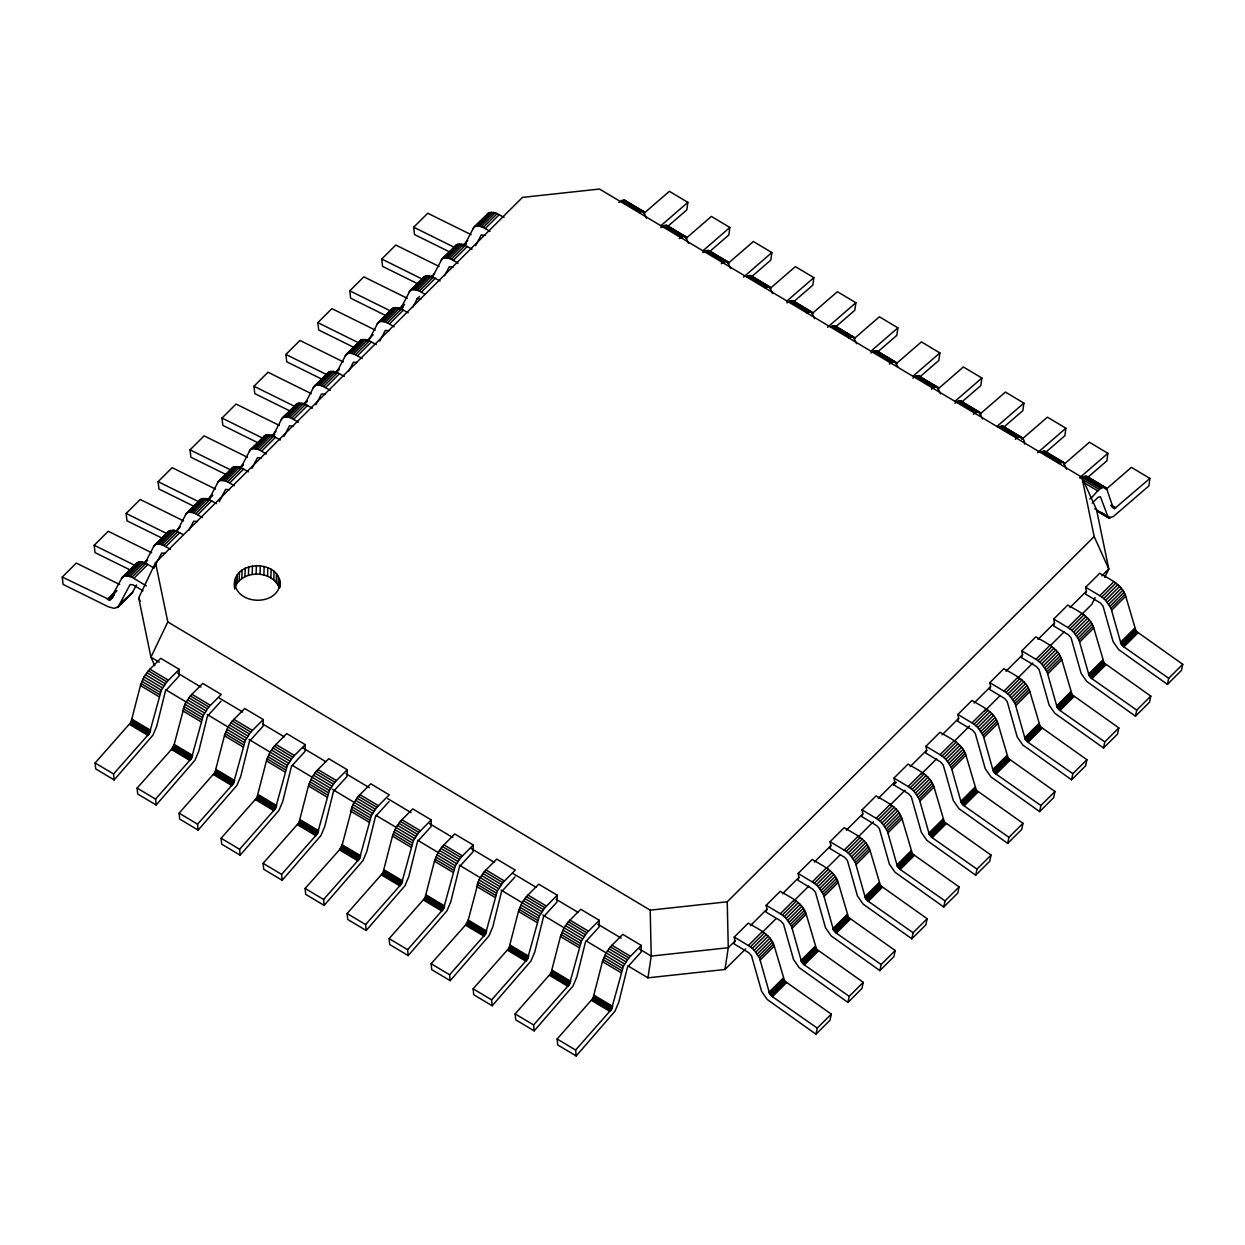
<?xml version="1.0" encoding="UTF-8"?>
<svg xmlns="http://www.w3.org/2000/svg" width="1245" height="1245" viewBox="0 0 1245 1245"><rect width="100%" height="100%" fill="white"/><g stroke="black" fill="none" stroke-linecap="round" stroke-linejoin="round"><path stroke-width="1.5" d="M179.233 669.359L179 676.128L165.445 691.022L156.73 726.177L152.948 735.141L114.151 779.93L95.678 768.881L95.102 762.967L130.927 722.302L140.436 685.575L144.062 676.891L148.326 670.806L160.745 658.325L179.233 669.359L166.814 681.855L161.352 690.15L149.416 733.352L113.575 774.001L114.151 779.93M234.683 588.589C229.142 558.787 284.125 558.165 279.892 587.547M234.729 589.01L235.009 580.419M235.85 577.478L235.57 586.068C243.569 569.292 272.842 570.428 279.238 587.982L279.534 579.392M237.064 583.283L237.344 574.692M239.165 580.761L239.445 572.155M241.81 578.551L242.106 569.961M244.938 576.746L245.218 568.14M248.424 575.377L248.704 566.786M252.19 574.505L252.47 565.915M256.096 574.147L256.377 565.557M260.034 574.318L260.314 565.728M263.878 575.019L264.173 566.428M267.535 576.217L267.815 567.627M263.24 719.548L263.006 726.317L249.467 741.211L240.736 776.366L236.955 785.33L198.157 830.119L179.685 819.07L179.109 813.156L214.934 772.491L224.442 735.764L228.068 727.08L232.333 720.995L244.751 708.514L263.24 719.548L250.821 732.044L245.358 740.339L233.422 783.541L197.581 824.19L198.157 830.119M270.865 577.882L271.161 569.276M273.791 579.952L274.071 571.362M276.203 582.38L276.483 573.789M278.04 585.088L278.32 576.482M305.243 744.65L305.009 751.42L291.47 766.313L282.74 801.453L278.958 810.433L240.16 855.206L221.688 844.172L221.112 838.243L256.937 797.594L266.446 760.866L270.072 752.167L274.336 746.097L286.755 733.601L305.243 744.65L292.824 757.131L287.362 765.426L275.425 808.627L239.6 849.292L240.16 855.206M347.246 769.737L347.013 776.506L333.473 791.4L324.743 826.555L320.961 835.519L282.179 880.308L263.691 869.259L263.115 863.345L298.94 822.68L308.449 785.953L312.075 777.269L316.339 771.184L328.758 758.703L347.246 769.737L334.827 782.233L329.365 790.528L317.428 833.73L281.603 874.379L282.179 880.308M431.252 819.926L431.019 826.696L417.48 841.589L408.765 876.745L404.967 885.709L366.186 930.497L347.697 919.448L347.122 913.534L382.946 872.869L392.455 836.142L396.081 827.458L400.345 821.373L412.764 808.892L431.252 819.926L418.834 832.423L413.371 840.717L401.435 883.919L365.61 924.568L366.186 930.497M473.256 845.028L473.022 851.798L459.483 866.691L450.768 901.831L446.971 910.811L408.189 955.584L389.701 944.55L389.125 938.621L424.95 897.972L434.458 861.244L438.084 852.545L442.349 846.475L454.767 833.979L473.256 845.028L460.837 857.509L455.374 865.804L443.438 909.006L407.613 949.67L408.189 955.584M557.262 895.217L557.044 901.987L543.489 916.88L534.774 952.02L530.977 961L492.195 1005.773L473.707 994.739L473.131 988.81L508.956 948.161L518.465 911.433L522.091 902.734L526.37 896.665L538.774 884.168L557.262 895.217L544.843 907.698L539.381 915.993L527.444 959.195L491.619 999.86L492.195 1005.773M599.265 920.304L599.047 927.074L585.492 941.967L576.777 977.123L572.98 986.087L534.198 1030.876L515.71 1019.826L515.134 1013.912L550.959 973.248L560.468 936.52L564.094 927.836L568.374 921.751L580.777 909.27L599.265 920.304L586.846 932.801L581.399 941.096L569.447 984.297L533.623 1024.946L534.198 1030.876M641.268 945.406L641.05 952.176L627.496 967.069L618.781 1002.209L614.983 1011.189L576.202 1055.962L557.713 1044.928L557.137 1038.999L592.962 998.35L602.471 961.622L606.097 952.923L610.377 946.854L622.78 934.357L641.268 945.406L628.849 957.887L623.403 966.182L611.451 1009.384L575.626 1050.049L576.202 1055.962M280.063 582.395C279.16 605.91 237.826 606.082 234.854 583.438M643.852 213.44L669.374 191.325L687.862 202.359L686.835 209.876L666.978 227.072M685.855 238.526L711.377 216.412L729.866 227.461L728.839 234.963L708.981 252.159M727.858 263.629L753.381 241.514L771.869 252.548L770.842 260.065L750.984 277.261M769.861 288.716L795.384 266.601L813.872 277.651L812.845 285.152L792.987 302.348M811.864 313.818L837.387 291.703L855.875 302.737L854.848 310.254L836.407 326.221M853.868 338.905L879.39 316.79L897.878 327.84L896.851 335.341L876.994 352.537M895.871 364.007L921.393 341.893L939.882 352.926L938.854 360.443L918.997 377.64M937.874 389.094L963.397 366.979L981.885 378.029L980.858 385.53L961 402.726M979.877 414.196L1005.4 392.082L1023.888 403.115L1022.861 410.632L1003.003 427.829M1021.88 439.283L1047.403 417.168L1065.891 428.218L1064.88 435.719L1045.006 452.915M1063.884 464.385L1089.422 442.271L1107.894 453.304L1106.883 460.821L1087.025 478.018M1105.887 489.472L1131.425 467.357L1149.898 478.407L1148.886 485.923L1113.295 516.597L1108.361 517.796L1097.576 511.353M745.615 948.955L724.995 969.481L647.96 977.823L651.213 956.082L650.201 910.142L167.795 621.94L155.532 562.647L522.48 197.395L599.514 189.038L1081.921 477.24L1096.518 509.656L1108.781 568.965L1104.766 577.353M724.995 969.481L728.263 947.725L727.236 901.8L1094.184 536.548L1081.921 477.24M815.973 1034.221L817.249 1028.121L831.302 1014.13L784.599 980.967L774.265 946.029C770.702 934.123 757.894 928.941 748.292 923.09L734.223 937.08L735.017 941.002L734.005 943.85L748.821 952.752L751.544 955.818L761.598 991.347L767.231 999.47L815.973 1034.221L830.041 1020.215L831.302 1014.13M847.923 1002.412L849.199 996.327L863.252 982.336L816.549 949.157L806.215 914.235C802.651 902.329 789.844 897.147 780.241 891.295L766.173 905.286L766.967 909.208L765.955 912.056L780.771 920.942L783.494 924.008L793.547 959.537L799.181 967.661L847.923 1002.412L861.976 988.421L863.252 982.336M879.873 970.602L881.149 964.517L895.202 950.526L848.499 917.363L838.165 882.425C834.601 870.52 821.793 865.337 812.191 859.486L798.123 873.476L798.916 877.398L797.905 880.246L812.72 889.148L815.444 892.214L825.497 927.727L831.131 935.866L879.873 970.602L893.926 956.611L895.202 950.526M911.822 938.808L913.099 932.723L927.151 918.732L880.448 885.553L870.115 850.631C866.551 838.725 853.743 833.543 844.141 827.692L830.073 841.682L830.866 845.604L829.855 848.452L844.655 857.338L847.394 860.404L857.447 895.933L863.081 904.057L911.822 938.808L925.875 924.817L927.151 918.732M943.772 906.998L945.048 900.913L959.101 886.922L912.398 853.759L902.065 818.821C898.501 806.916 885.693 801.733 876.091 795.882L862.022 809.872L862.816 813.794L861.805 816.642L876.604 825.544L879.343 828.61L889.397 864.123L895.03 872.263L943.772 906.998L957.825 893.007L959.101 886.922M975.722 875.204L976.998 869.119L991.051 855.113L944.348 821.949L934.015 787.027C930.451 775.121 917.643 769.924 908.041 764.088L893.972 778.078L894.766 782L893.754 784.848L908.554 793.734L911.293 796.8L921.347 832.329L926.98 840.453L975.722 875.204L989.775 861.213L991.051 855.113M1007.672 843.394L1008.948 837.309L1023.001 823.318L976.298 790.155L965.964 755.217C962.401 743.312 949.593 738.129 939.991 732.278L925.922 746.269L926.716 750.19L925.704 753.038L940.504 761.924L943.243 764.99L953.296 800.519L958.93 808.643L1007.672 843.394L1021.725 829.403L1023.001 823.318M1039.622 811.6L1040.898 805.515L1054.951 791.509L1008.248 758.345L997.914 723.423C994.35 711.517 981.542 706.32 971.94 700.484L957.872 714.474L958.65 718.381L957.654 721.244L972.454 730.13L975.193 733.196L985.246 768.725L990.88 776.849L1039.622 811.6L1053.675 797.609L1054.951 791.509M1071.571 779.79L1072.848 773.705L1086.901 759.715L1040.197 726.535L1029.864 691.613C1026.3 679.708 1013.492 674.525 1003.89 668.674L989.822 682.665L990.6 686.586L989.604 689.434L1004.404 698.321L1007.143 701.386L1017.196 736.915L1022.83 745.039L1071.571 779.79L1085.624 765.799L1086.901 759.715M1103.521 747.996L1104.797 741.895L1118.85 727.905L1072.147 694.741L1061.814 659.819C1058.25 647.914 1045.442 642.716 1035.84 636.864L1021.771 650.87L1022.55 654.777L1021.554 657.64L1036.354 666.526L1039.093 669.592L1049.146 705.121L1054.78 713.245L1103.521 747.996L1117.574 734.005L1118.85 727.905M1135.471 716.186L1136.747 710.101L1150.8 696.111L1104.097 662.931L1093.764 628.009C1090.2 616.104 1077.392 610.921 1067.79 605.07L1053.721 619.061L1054.499 622.982L1053.503 625.83L1068.303 634.717L1071.042 637.782L1081.096 673.312L1086.729 681.435L1135.471 716.186L1149.524 702.196L1150.8 696.111M1167.421 684.392L1168.697 678.292L1182.75 664.301L1136.047 631.137L1125.713 596.215C1122.15 584.294 1109.342 579.112 1099.74 573.26L1085.671 587.266L1086.449 591.173L1085.453 594.021L1100.253 602.922L1102.992 605.988L1113.046 641.517L1118.679 649.641L1167.421 684.392L1181.474 670.386L1182.75 664.301M174.191 744.417L184.882 704.203L190.329 695.908L202.748 683.412L221.236 694.461L208.818 706.942L203.355 715.237L191.419 758.438L155.578 799.103L156.154 805.017L137.681 793.983L137.106 788.054L171.452 749.459L174.191 744.417L192.679 755.45M342.204 844.795L352.895 804.581L358.342 796.286L370.761 783.79L389.249 794.839L376.83 807.32L371.368 815.615L359.431 858.817L323.607 899.481L324.182 905.395L305.694 894.361L305.118 888.432L339.465 849.837L342.204 844.795L360.692 855.829M468.213 920.071L478.905 879.857L484.367 871.562L496.771 859.081L515.259 870.115L502.84 882.612L497.377 890.906L485.441 934.108L449.616 974.757L450.192 980.686L431.704 969.637L431.128 963.723L465.474 925.128L468.213 920.071L486.702 931.12M154.785 665.733L150.941 657.204L138.693 597.911L155.532 562.647M167.795 621.94L150.941 657.204L159.282 662.184M1095.149 597.507L1091.927 604.23L1082.31 613.801M154.162 568.14C149.151 565.572 142.195 559.098 136.327 563.362L122.275 577.353L109.84 599.857L62.25 577.058L76.303 563.067L119.676 584.512M144.653 563.814L154.224 545.559L168.277 531.553L173.958 530.261L182.968 534.463M62.25 577.058L63.075 584.403L108.175 606.704L114.011 608.323L118.119 606.906L132.188 592.916L136.514 584.917M165.741 536.081L168.277 531.553M154.396 567.113L161.694 553.013L165.554 553.356M176.603 532.02L186.174 513.749L201.301 498.965L207.791 498.934L216.49 503.603M197.69 504.272L200.227 499.759M188.991 530.152L193.644 521.204L197.504 521.546M208.553 500.21L218.124 481.94L233.251 467.155L239.74 467.124L248.44 471.793M219.182 501.797L225.594 489.394L229.453 489.736M240.503 468.416L250.074 450.145L265.201 435.345L271.69 435.33L280.39 439.999M261.59 440.668L264.127 436.155M252.004 468.276L257.544 457.6L261.403 457.942M272.453 436.606L282.024 418.336L297.15 403.551L303.64 403.52L312.339 408.189M283.953 436.466L289.494 425.79L293.353 426.132M304.402 404.812L313.973 386.541L329.1 371.741L335.59 371.726L344.289 376.395M315.903 404.672L321.443 393.996L325.303 394.338M336.352 373.002L345.923 354.732L361.05 339.947L367.54 339.916L376.239 344.585M348.74 371.15L353.393 362.186L357.253 362.528M368.302 341.208L377.873 322.937L393 308.137L399.489 308.106L408.189 312.791M379.803 341.052L385.343 330.392L389.203 330.734M400.236 309.398L409.823 291.128L424.95 276.343L431.439 276.312L440.139 280.981M412.64 307.531L417.293 298.582L421.152 298.925M432.186 277.588L441.773 259.333L456.899 244.534L463.389 244.502L472.088 249.187M453.289 249.856L455.826 245.327M444.589 275.736L449.243 266.788L453.102 267.13M464.136 245.794L473.722 227.524L488.834 212.739L495.339 212.708L504.038 217.377M485.239 218.046L487.775 213.533M475.652 245.654L481.192 234.978L485.052 235.321M135.549 564.452L136.327 563.362M231.399 469.038L232.177 467.949M295.298 405.434L296.077 404.345M327.248 373.625L328.026 372.551M359.198 341.83L359.976 340.741M391.148 310.021L391.926 308.947M423.098 278.226L423.876 277.137M118.119 606.906L130.102 584.543L132.935 584.792L143.019 590.784M156.154 805.017L194.951 760.244L198.733 751.264L207.448 716.124L221.003 701.231M324.182 905.395L362.964 860.622L366.761 851.642L375.476 816.502L389.016 801.609M450.192 980.686L488.974 935.898L492.771 926.934L501.486 891.778L515.041 876.885M129.729 569.759L95.025 552.609L94.2 545.263L108.253 531.273L151.625 552.702M163.406 538.805L126.974 520.799L126.15 513.454L140.203 499.463L183.575 520.908M195.356 507.011L158.924 489.005L158.099 481.659L172.152 467.669L215.525 489.098M227.306 475.201L190.874 457.195L190.049 449.85L204.102 435.859L247.475 457.304M257.513 442.551L222.824 425.385L221.999 418.055L236.052 404.049L279.425 425.494M291.205 411.597L254.774 393.591L253.949 386.246L268.002 372.255L311.375 393.7M321.412 378.947L286.724 361.781L285.899 354.451L299.952 340.445L343.324 361.89M353.362 347.137L318.673 329.987L317.849 322.642L331.901 308.651L375.274 330.096M385.312 315.327L350.623 298.177L349.798 290.832L363.851 276.841L407.224 298.286M419.005 284.389L382.573 266.383L381.748 259.038L395.801 245.047L439.174 266.492M449.212 251.723L414.523 234.574L413.698 227.228L427.751 213.237L471.124 234.683M121.496 578.443L137.401 562.569M153.446 546.633L169.351 530.759M185.396 514.839L201.301 498.965M217.346 483.029L233.251 467.155M249.296 451.235L265.201 435.345M281.245 419.425L297.15 403.551M313.195 387.631L329.1 371.741M345.145 355.821L361.05 339.947M377.095 324.011L393 308.137M409.045 292.217L424.95 276.343M440.995 260.407L456.899 244.534M472.944 228.613L488.834 212.739M122.275 577.353L138.724 562.071M154.224 545.559L170.674 530.277M186.174 513.749L202.624 498.467M218.124 481.94L234.574 466.673M250.074 450.145L266.523 434.863M282.024 418.336L298.473 403.053M313.973 386.541L330.423 371.259M345.923 354.732L362.373 339.449M377.873 322.937L394.323 307.655M409.823 291.128L426.272 275.845M441.773 259.333L458.222 244.051M473.722 227.524L490.172 212.241M124.671 576.062L126.212 575.89L140.28 561.9M156.621 544.267L158.162 544.096L172.215 530.105M188.555 512.458L190.111 512.286L204.164 498.296M220.505 480.663L222.061 480.492L236.114 466.501M252.455 448.854L254.011 448.682L268.064 434.692M284.405 417.059L285.961 416.888L300.014 402.898M316.354 385.25L317.911 385.078L331.964 371.088M348.304 353.455L349.861 353.284L363.913 339.278M380.254 321.646L381.81 321.475L395.863 307.484M412.204 289.836L413.76 289.68L427.813 275.674M444.154 258.042L445.71 257.871L459.763 243.88M476.104 226.232L477.66 226.061L491.713 212.07M126.212 575.89L127.955 576.046L142.008 562.055M158.162 544.096L159.905 544.252L173.958 530.261M190.111 512.286L191.855 512.442L205.907 498.451M222.061 480.492L223.804 480.648L237.857 466.657M254.011 448.682L255.754 448.838L269.807 434.847M285.961 416.888L287.704 417.044L301.757 403.053M317.911 385.078L319.654 385.234L333.707 371.243M349.861 353.284L351.604 353.44L365.656 339.434M381.81 321.475L383.553 321.63L397.606 307.639M413.76 289.68L415.503 289.836L429.556 275.83M445.71 257.871L447.453 258.026L461.506 244.036M477.66 226.061L479.403 226.216L493.456 212.226M127.955 576.046L129.838 576.528L143.891 562.538M159.905 544.252L161.788 544.719L175.841 530.728M191.855 512.442L193.738 512.924L207.791 498.934M223.804 480.648L225.687 481.115L239.74 467.124M255.754 448.838L257.637 449.321L271.69 435.33M287.704 417.044L289.587 417.511L303.64 403.52M319.654 385.234L321.537 385.717L335.59 371.726M351.604 353.44L353.487 353.907L367.54 339.916M383.553 321.63L385.436 322.113L399.489 308.106M415.503 289.836L417.386 290.303L431.439 276.312M447.453 258.026L449.336 258.509L463.389 244.502M479.403 226.216L481.27 226.699L495.339 212.708M107.35 599.359L116.299 590.457M143.144 563.752L146.972 559.923M176.37 530.666L180.198 526.853M207.043 500.132L212.148 495.043M240.269 467.062L242.822 464.525M270.943 436.528L276.048 431.439M304.169 403.458L306.721 400.921M334.843 372.924L338.671 369.111M366.793 341.13L373.173 334.765M398.727 309.32L403.847 304.231M430.677 277.526L434.521 273.698M462.626 245.716L467.746 240.627M108.035 599.654L116.983 590.753M145.105 562.756L147.657 560.219M207.728 500.428L212.833 495.339M239.662 468.634L243.506 464.805M271.612 436.824L274.18 434.287M304.854 403.753L307.406 401.201M335.512 373.22L339.356 369.407M399.412 309.616L404.532 304.527M463.311 246.012L465.879 243.46M108.689 599.841L113.809 594.752M272.266 437.011L274.834 434.458M400.065 309.803L402.633 307.25M463.965 246.183L466.533 243.647M129.838 576.528L131.814 577.306L145.867 563.316M161.788 544.719L163.764 545.512L177.817 531.522M193.738 512.924L195.714 513.703L209.767 499.712M225.687 481.115L227.664 481.908L241.717 467.918M257.637 449.321L259.598 450.099L273.667 436.108M289.587 417.511L291.548 418.304L305.616 404.298M321.537 385.717L323.498 386.495L337.566 372.504M353.487 353.907L355.447 354.7L369.516 340.694M385.436 322.113L387.397 322.891L401.466 308.9M417.386 290.303L419.347 291.081L433.416 277.09M449.336 258.509L451.297 259.287L465.365 245.296M481.27 226.699L483.247 227.477L497.315 213.486M109.295 599.903L114.415 594.814M400.672 309.865L403.224 307.313M109.84 599.857L112.392 597.32M110.307 599.701L113.233 596.884M131.814 577.306L133.822 578.38L147.89 564.39M163.764 545.512L165.772 546.586L179.825 532.595M195.714 513.703L197.722 514.776L211.775 500.786M227.664 481.908L229.671 482.982L243.724 468.976M259.598 450.099L261.621 451.172L275.674 437.182M291.548 418.304L293.571 419.378L307.624 405.372M323.498 386.495L325.521 387.568L339.574 373.578M355.447 354.7L357.471 355.759L371.524 341.768M387.397 322.891L389.42 323.965L403.473 309.974M419.347 291.081L421.37 292.155L435.423 278.164M451.297 259.287L453.32 260.361L467.373 246.37M483.247 227.477L485.27 228.551L499.323 214.56M417.044 298.94L419.596 296.403M122.026 601.833L132.188 592.916M117.014 607.716L132.982 591.795M1089.764 498.965C1093.779 497.16 1101.125 482.687 1106.789 489.067L1113.279 508.147L1114.415 508.738L1149.898 478.407M1092.223 503.058L1098.121 497.253L1100.424 496.755L1108.361 517.796M735.017 941.002L728.263 947.725L651.213 956.082L639.541 949.11M750.439 925.642L766.967 909.208M782.389 893.832L798.916 877.398M814.339 862.038L830.866 845.604M846.289 830.228L862.816 813.794M878.239 798.434L894.766 782M910.188 766.624L926.716 750.19M942.138 734.83L958.65 718.381M974.088 703.02L990.6 686.586M1006.038 671.226L1022.55 654.777M1037.988 639.416L1054.499 622.982M1069.937 607.622L1086.449 591.173M1101.887 575.812L1108.781 568.965L1094.184 536.548M893.754 784.848L896.307 782.296M734.223 937.08L748.369 945.531L762.422 931.54M766.173 905.286L780.319 913.737L794.372 899.746M798.123 873.476L812.269 881.927L826.322 867.936M830.073 841.682L844.219 850.133L858.272 836.126M862.022 809.872L876.169 818.323L890.222 804.332M893.972 778.078L908.119 786.529L922.171 772.522M925.922 746.269L940.068 754.719L954.121 740.728M957.872 714.474L972.018 722.909L986.071 708.919M989.822 682.665L1003.968 691.115L1018.021 677.124M1021.771 650.87L1035.918 659.305L1049.971 645.315M1053.721 619.061L1067.868 627.511L1081.921 613.52M1085.671 587.266L1099.817 595.701L1113.87 581.711M762.096 932.536L775.853 918.857M793.719 901.084L808.83 886.035M826.696 868.247L840.437 854.568M858.303 836.78L873.414 821.731M889.91 805.313L905.037 790.264M921.518 773.861L936.645 758.812M954.51 741.024L969.622 725.975M984.733 710.926L999.86 695.877M1017.725 678.089L1032.836 663.056M1050.702 645.268L1064.444 631.588M748.369 945.531L750.377 946.869L764.43 932.879M780.319 913.737L782.327 915.059L796.38 901.069M812.269 881.927L814.277 883.265L828.33 869.275M844.219 850.133L846.226 851.455L860.279 837.465M876.169 818.323L878.176 819.661L892.229 805.671M908.119 786.529L910.126 787.852L924.179 773.861M940.068 754.719L942.076 756.057L956.129 742.051M972.018 722.909L974.026 724.248L988.079 710.257M1003.968 691.115L1005.976 692.453L1020.029 678.447M1035.918 659.305L1037.925 660.644L1051.978 646.653M1067.868 627.511L1069.875 628.834L1083.928 614.843M1099.817 595.701L1101.825 597.04L1115.878 583.049M750.377 946.869L752.322 948.425L766.391 934.435M782.327 915.059L784.272 916.631L798.341 902.625M814.277 883.265L816.222 884.821L830.275 870.831M846.226 851.455L848.172 853.012L862.225 839.021M878.176 819.661L880.122 821.218L894.175 807.227M910.126 787.852L912.071 789.408L926.124 775.417M942.076 756.057L944.021 757.614L958.074 743.623M974.026 724.248L975.971 725.804L990.024 711.813M1005.976 692.453L1007.921 694.01L1021.974 680.019M1037.925 660.644L1039.871 662.2L1053.924 648.209M1069.875 628.834L1071.821 630.406L1085.873 616.415M1101.825 597.04L1103.77 598.596L1117.823 584.605M817.249 1028.121L772.445 996.716L769.597 993.588L759.543 958.074L754.159 950.168L768.227 936.178M849.199 996.327L804.394 964.906L801.547 961.778L791.493 926.28L786.109 918.374L800.177 904.384M881.149 964.517L836.344 933.112L833.496 929.984L823.443 894.47L818.058 886.564L832.127 872.574M913.099 932.723L868.294 901.302L865.446 898.174L855.393 862.676L850.008 854.77L864.077 840.78M945.048 900.913L900.244 869.508L897.396 866.38L887.327 830.866L881.958 822.961L896.026 808.97M976.998 869.119L932.194 837.698L929.346 834.57L919.277 799.072L913.908 791.166L927.976 777.16M1008.948 837.309L964.144 805.889L961.296 802.776L951.227 767.262L945.858 759.357L959.926 745.366M1040.898 805.515L996.093 774.094L993.245 770.966L983.176 735.453L977.807 727.547L991.876 713.556M1072.848 773.705L1028.043 742.285L1025.195 739.156L1015.126 703.658L1009.757 695.753L1023.81 681.762M1104.797 741.895L1059.993 710.49L1057.145 707.362L1047.076 671.849L1041.707 663.943L1055.76 649.952M1136.747 710.101L1091.943 678.681L1089.095 675.553L1079.026 640.054L1073.657 632.149L1087.71 618.158M1168.697 678.292L1123.893 646.886L1121.045 643.758L1110.976 608.245L1105.607 600.339L1119.66 586.348M755.839 952.067L769.908 938.061M787.789 920.257L801.858 906.267M819.739 888.463L833.808 874.457M851.689 856.653L865.757 842.663M883.639 824.844L897.707 810.853M915.589 793.049L929.657 779.059M947.538 761.24L961.607 747.249M979.488 729.446L993.557 715.455M1011.438 697.636L1025.491 683.645M1043.388 665.842L1057.441 651.851M1075.338 634.032L1089.391 620.041M1107.287 602.238L1121.34 588.231M757.318 954.043L771.386 940.053M789.268 922.234L803.336 908.243M821.218 890.44L835.286 876.449M853.167 858.63L867.236 844.639M885.117 826.836L899.186 812.845M917.067 795.026L931.135 781.035M949.017 763.232L963.085 749.225M980.967 731.422L995.035 717.431M1012.916 699.628L1026.985 685.621M1044.866 667.818L1058.935 653.827M1076.816 636.008L1090.885 622.018M1108.766 604.214L1122.834 590.223M758.563 956.067L772.631 942.076M790.513 924.257L804.566 910.266M822.463 892.463L836.515 878.472M854.412 860.653L868.465 846.662M886.362 828.859L900.415 814.868M918.312 797.049L932.365 783.058M950.262 765.255L964.315 751.249M982.212 733.445L996.265 719.454M1014.161 701.651L1028.214 687.645M1046.111 669.841L1060.164 655.85M1078.061 638.031L1092.114 624.041M1110.011 606.237L1124.064 592.246M759.543 958.074L773.596 944.083M791.493 926.28L805.546 912.289M823.443 894.47L837.496 880.48M855.393 862.676L869.446 848.67M887.327 830.866L901.396 816.876M919.277 799.072L933.345 785.066M951.227 767.262L965.295 753.272M983.176 735.453L997.245 721.462M1015.126 703.658L1029.195 689.668M1047.076 671.849L1061.145 657.858M1079.026 640.054L1093.094 626.064M1110.976 608.245L1125.044 594.254M760.213 960.035L774.265 946.029M792.162 928.225L806.215 914.235M824.112 896.431L838.165 882.425M856.062 864.621L870.115 850.631M888.012 832.812L902.065 818.821M919.962 801.017L934.015 787.027M951.911 769.208L965.964 755.217M983.861 737.413L997.914 723.423M1015.811 705.604L1029.864 691.613M1047.761 673.81L1061.814 659.819M1079.711 642L1093.764 628.009M1111.66 610.206L1125.713 596.215M769.021 992.218L783.074 978.228M800.971 960.424L815.024 946.418M832.921 928.614L846.973 914.624M864.87 896.805L878.923 882.814M896.82 865.01L910.873 851.02M928.77 833.201L942.823 819.21M960.72 801.407L974.773 787.416M992.67 769.597L1006.723 755.606M1024.619 737.803L1038.672 723.812M1056.569 705.993L1070.622 692.002M1088.519 674.199L1102.572 660.208M1120.469 642.389L1134.522 628.398M769.254 992.887L783.307 978.897M801.204 961.093L815.257 947.103M833.154 929.284L847.207 915.293M865.104 897.489L879.157 883.483M897.054 865.68L911.107 851.689M929.003 833.885L943.056 819.879M960.953 802.076L975.006 788.085M992.903 770.266L1006.956 756.275M1024.853 738.472L1038.906 724.481M1056.803 706.662L1070.856 692.671M1088.753 674.868L1102.805 660.877M1120.702 643.058L1134.755 629.067M769.597 993.588L783.65 979.597M801.547 961.778L815.6 947.787M833.496 929.984L847.549 915.993M865.446 898.174L879.499 884.183M897.396 866.38L911.449 852.374M929.346 834.57L943.399 820.579M961.296 802.776L975.349 788.77M993.245 770.966L1007.298 756.976M1025.195 739.156L1039.248 725.166M1057.145 707.362L1071.198 693.372M1089.095 675.553L1103.148 661.562M1121.045 643.758L1135.098 629.768M770.033 994.273L784.085 980.282M801.982 962.478L816.035 948.488M833.932 930.669L847.985 916.678M865.882 898.874L879.935 884.884M897.832 867.065L911.885 853.074M929.782 835.27L943.834 821.28M961.716 803.461L975.784 789.47M993.666 771.667L1007.734 757.66M1025.615 739.857L1039.684 725.866M1057.565 708.063L1071.634 694.056M1089.515 676.253L1103.584 662.262M1121.465 644.443L1135.533 630.452M770.546 994.957L784.599 980.967M802.496 963.148L816.549 949.157M834.446 931.353L848.499 917.363M866.395 899.544L880.448 885.553M898.345 867.749L912.398 853.759M930.295 835.94L944.348 821.949M962.245 804.145L976.298 790.155M994.195 772.336L1008.248 758.345M1026.145 740.542L1040.197 726.535M1058.094 708.732L1072.147 694.741M1090.044 676.938L1104.097 662.931M1121.994 645.128L1136.047 631.137M771.137 995.595L785.19 981.605M803.072 963.801L817.14 949.811M835.021 931.991L849.09 918.001M866.971 900.197L881.04 886.207M898.921 868.387L912.99 854.397M930.871 836.593L944.939 822.587M962.821 804.784L976.889 790.793M994.771 772.989L1008.839 758.983M1026.72 741.18L1040.789 727.189M1058.67 709.37L1072.739 695.379M1090.62 677.576L1104.688 663.585M1122.57 645.766L1136.638 631.775M771.775 996.187L785.828 982.196M803.725 964.393L817.778 950.402M835.675 932.583L849.728 918.592M867.625 900.789L881.678 886.782M899.575 868.979L913.628 854.988M931.525 837.185L945.577 823.178M963.459 805.375L977.527 791.384M995.409 773.565L1009.477 759.574M1027.358 741.771L1041.427 727.78M1059.308 709.961L1073.377 695.971M1091.258 678.167L1105.327 664.176M1123.208 646.357L1137.276 632.367M772.445 996.716L786.498 982.725M804.394 964.906L818.447 950.915M836.344 933.112L850.397 919.106M868.294 901.302L882.347 887.311M900.244 869.508L914.297 855.502M932.194 837.698L946.247 823.708M964.144 805.889L978.196 791.898M996.093 774.094L1010.146 760.104M1028.043 742.285L1042.096 728.294M1059.993 710.49L1074.046 696.5M1091.943 678.681L1105.996 664.69M1123.893 646.886L1137.946 632.896M660.908 225.703L687.862 202.359M702.911 250.805L729.866 227.461M743.498 277.121L771.869 252.548M786.918 300.994L813.872 277.651M827.505 327.31L855.875 302.737M870.924 351.183L897.878 327.84M912.927 376.27L939.882 352.926M954.931 401.372L981.885 378.029M996.934 426.459L1023.888 403.115M1037.521 452.775L1065.891 428.218M1079.524 477.878L1107.894 453.304M618.827 202.468L621.706 200.601L625.037 200.383L643.509 211.417L646.513 218.233M660.83 227.555L663.709 225.687L667.04 225.469L685.513 236.519L688.516 243.32M679.319 238.604L682.198 236.737L685.513 236.519M702.849 252.657L705.713 250.79L709.043 250.572L727.516 261.606L730.519 268.422M721.322 263.691L724.201 261.824L727.516 261.606M786.856 302.846L789.719 300.979L793.049 300.761L811.522 311.795L814.526 318.611M870.862 353.035L873.725 351.168L877.056 350.95L895.529 361.984L897.941 367.057M889.335 364.069L892.214 362.202L895.529 361.984M912.865 378.122L915.729 376.255L919.059 376.037L937.532 387.086L940.535 393.887M931.338 389.171L934.217 387.304L937.532 387.086M954.868 403.224L957.732 401.357L961.062 401.139L979.535 412.173L982.538 418.989M973.341 414.258L976.22 412.391L979.535 412.173M1015.344 439.36C1019.328 434.614 1025.008 438.1 1024.542 444.076M1080.878 478.5L1083.741 476.633L1087.072 476.415L1105.56 487.464M638.794 212.413L643.509 211.417M746.331 276.655L751.046 275.659L769.519 286.708L772.522 293.509M764.803 287.688L769.519 286.708M806.807 312.791L811.522 311.795M830.337 326.844L835.053 325.848L853.525 336.897L856.529 343.698M848.81 337.877L853.525 336.897M998.35 427.222L1003.065 426.226L1021.538 437.275M1040.353 452.308L1045.069 451.328L1063.557 462.362L1066.545 469.178M1058.826 463.358L1063.557 462.362M650.201 910.142L727.236 901.8M413.698 227.228L455.328 247.817M381.748 259.038L423.378 279.627M349.798 290.832L389.701 310.565M317.849 322.642L359.478 343.231M285.899 354.451L327.528 375.025M253.949 386.246L295.579 406.835M221.999 418.055L263.629 438.629M190.049 449.85L231.679 470.439M158.099 481.659L199.729 502.233M126.15 513.454L167.779 534.043M94.2 545.263L135.829 565.852M624.087 200.103L644.241 212.055M666.106 225.189L686.244 237.157M708.109 250.292L728.247 262.244M750.112 275.378L770.25 287.346M792.116 300.481L812.254 312.433M834.119 325.567L854.257 337.535M876.122 350.67L896.26 362.622M918.125 375.757L938.263 387.724M960.128 400.859L980.266 412.811M1002.132 425.946L1022.269 437.913M1044.135 451.048L1064.273 463M1086.138 476.135L1106.276 488.102M622.982 200.165L643.198 212.101M664.986 225.267L686.742 238.122M706.989 250.354L728.745 263.224M748.992 275.456L770.748 288.311M790.995 300.543L812.752 313.413M832.998 325.645L854.755 338.5M875.002 350.732L896.758 363.602M917.005 375.834L937.22 387.771M959.008 400.921L980.764 413.791M1001.011 426.023L1022.768 438.878M1043.014 451.11L1061.503 462.16M1085.017 476.212L1106.789 489.067M621.706 200.601L640.195 211.634M663.709 225.687L682.198 236.737M705.713 250.79L724.201 261.824M747.716 275.876L766.204 286.926M789.719 300.979L808.207 312.013M831.722 326.065L850.211 337.115M873.725 351.168L892.214 362.202M915.729 376.255L934.217 387.304M957.732 401.357L976.22 412.391M999.735 426.444L1018.223 437.493M1041.738 451.546L1060.226 462.58M1083.741 476.633L1102.23 487.682M1082.356 477.411L1100.845 488.445M1082.419 479.434L1099.351 489.55M1082.434 481.737L1097.825 490.935M1111.24 505.128L1115.862 507.882M1110.727 505.517L1115.349 508.287M1111.785 506.731L1114.866 508.567M1101.265 512.426L1104.346 514.263M1107.428 516.099L1110.509 517.936M1094.76 508.8L1107.085 516.161M1096.814 510.715L1109.342 518.06M485.27 228.551L489.985 231.368M453.32 260.361L458.035 263.177M421.37 292.155L424.514 294.038M389.42 323.965L394.136 326.781M357.471 355.759L362.186 358.576M325.521 387.568L330.236 390.385M293.571 419.378L298.286 422.179M261.621 451.172L266.337 453.989M229.671 482.982L234.387 485.799M197.722 514.776L202.437 517.593M165.772 546.586L170.487 549.403M133.822 578.38L146.396 585.897M177.63 673.14L200.974 687.084M219.322 698.056L242.666 712M262.679 723.952L284.358 736.9M302.691 747.856L326.034 761.815M346.048 773.767L369.392 787.712M387.74 798.668L411.083 812.627M429.432 823.583L452.775 837.527M471.124 848.483L494.467 862.427M512.8 873.399L536.159 887.343M556.157 899.295L577.836 912.243M597.849 924.195L621.193 938.154M149.867 669.156L168.34 680.19M191.87 694.243L210.343 705.292M233.873 719.345L252.361 730.379M275.876 744.432L294.365 755.482M317.88 769.534L336.368 780.568M359.883 794.621L378.371 805.671M401.886 819.724L420.374 830.757M443.889 844.81L462.377 855.86M485.892 869.913L504.381 880.946M527.896 894.999L546.384 906.049M569.899 920.102L588.387 931.135M611.902 945.188L630.39 956.238M148.326 670.806L166.814 681.855M190.329 695.908L208.818 706.942M232.333 720.995L250.821 732.044M274.336 746.097L292.824 757.131M316.339 771.184L334.827 782.233M358.342 796.286L376.83 807.32M400.345 821.373L418.834 832.423M442.349 846.475L460.837 857.509M484.367 871.562L502.84 882.612M526.37 896.665L544.843 907.698M568.374 921.751L586.846 932.801M610.377 946.854L628.849 957.887M146.832 672.673L165.305 683.723M188.835 697.776L207.308 708.81M230.839 722.878L249.311 733.912M272.842 747.965L291.314 759.014M314.845 773.067L333.318 784.101M356.848 798.154L375.321 809.203M398.851 823.256L417.324 834.29M440.854 848.343L459.327 859.392M482.858 873.445L501.33 884.479M524.861 898.532L543.334 909.581M566.864 923.634L585.337 934.668M608.867 948.721L627.356 959.77M145.385 674.728L163.873 685.762M187.388 699.814L205.876 710.864M229.391 724.917L247.879 735.951M271.394 750.004L289.883 761.053M313.398 775.106L331.886 786.14M355.401 800.193L373.889 811.242M397.42 825.295L415.892 836.329M439.423 850.382L457.895 861.431M481.426 875.484L499.899 886.518M523.429 900.571L541.902 911.62M565.432 925.673L583.905 936.707M607.435 950.76L625.908 961.809M144.062 676.891L162.535 687.925M165.538 689.621L204.553 713.027M207.277 714.552L246.557 738.114M249 739.483L288.56 763.216M292.404 765.41L330.563 788.303M332.462 789.346L372.566 813.405M375.865 815.273L395.894 827.24M396.081 827.458L414.569 838.492M417.604 840.204L456.573 863.594M459.327 865.135L498.576 888.681M501.066 890.066L540.579 913.783M542.789 914.997L582.582 938.87M586.193 940.924L624.585 963.972M627.916 965.855L647.96 977.823M142.879 679.101L161.352 690.15M184.882 704.203L203.355 715.237M226.886 729.29L245.358 740.339M268.889 754.392L287.362 765.426M310.892 779.479L329.365 790.528M352.895 804.581L371.368 815.615M394.898 829.668L413.371 840.717M436.902 854.77L455.374 865.804M478.905 879.857L497.377 890.906M520.908 904.959L539.381 915.993M562.911 930.046L581.399 941.096M604.914 955.148L623.403 966.182M141.852 681.342L160.34 692.376M183.855 706.429L202.344 717.478M225.859 731.531L244.347 742.565M267.862 756.618L286.35 767.667M309.865 781.72L328.353 792.754M351.868 806.807L370.356 817.856M393.871 831.909L412.36 842.943M435.874 856.996L454.363 868.045M477.878 882.098L496.366 893.132M519.896 907.185L538.369 918.234M561.9 932.287L580.372 943.321M603.903 957.374L622.375 968.423M141.027 683.505L159.516 694.554M183.031 708.607L201.519 719.641M225.049 733.694L243.522 744.743M267.052 758.796L285.525 769.83M309.056 783.883L327.528 794.933M351.059 808.985L369.532 820.019M393.062 834.072L411.535 845.122M435.065 859.174L453.538 870.208M477.068 884.261L495.541 895.311M519.072 909.364L537.544 920.397M561.075 934.45L579.547 945.5M603.078 959.553L621.551 970.586M140.436 685.575L158.909 696.624M182.439 710.677L200.912 721.711M224.442 735.764L242.915 746.813M266.446 760.866L284.918 771.9M308.449 785.953L326.921 797.002M350.452 811.055L368.925 822.089M392.455 836.142L410.943 847.191M434.458 861.244L452.947 872.278M476.462 886.331L494.95 897.38M518.465 911.433L536.953 922.467M560.468 936.52L578.956 947.569M602.471 961.622L620.959 972.656M132.188 719.314L150.676 730.364M216.194 769.503L234.683 780.553M258.197 794.606L276.686 805.639M300.201 819.692L318.689 830.742M384.207 869.881L402.695 880.931M426.21 894.984L444.698 906.018M510.217 945.173L528.705 956.207M552.22 970.26L570.708 981.309M594.238 995.362L612.711 1006.396M131.986 720.03L150.458 731.064M173.989 745.117L192.461 756.166M215.992 770.219L234.465 781.253M257.995 795.306L276.468 806.355M299.998 820.408L318.471 831.442M342.001 845.495L360.474 856.544M384.005 870.597L402.493 881.631M426.008 895.684L444.496 906.733M468.011 920.786L486.499 931.82M510.014 945.873L528.503 956.923M552.017 970.975L570.506 982.009M594.021 996.062L612.509 1007.112M131.69 720.777L150.178 731.811M173.693 745.864L192.181 756.913M215.696 770.966L234.184 782M257.699 796.053L276.188 807.102M299.718 821.155L318.191 832.189M341.721 846.242L360.194 857.291M383.725 871.344L402.197 882.378M425.728 896.431L444.2 907.481M467.731 921.533L486.204 932.583M509.734 946.636L528.207 957.67M551.737 971.722L570.21 982.772M593.74 996.825L612.213 1007.859M131.347 721.54L149.82 732.589M173.351 746.642L191.823 757.676M215.354 771.729L233.827 782.778M257.357 796.831L275.83 807.865M299.36 821.918L317.833 832.967M341.363 847.02L359.836 858.054M383.367 872.107L401.839 883.156M425.37 897.209L443.842 908.243M467.373 922.296L485.846 933.345M509.376 947.398L527.849 958.432M551.379 972.485L569.868 983.534M593.383 997.587L611.871 1008.621M130.927 722.302L149.416 733.352M172.93 747.405L191.419 758.438M214.934 772.491L233.422 783.541M256.937 797.594L275.425 808.627M298.94 822.68L317.428 833.73M340.943 847.783L359.431 858.817M382.946 872.869L401.435 883.919M424.95 897.972L443.438 909.006M466.953 923.059L485.441 934.108M508.956 948.161L527.444 959.195M550.959 973.248L569.447 984.297M592.962 998.35L611.451 1009.384M130.46 723.049L148.949 734.083M172.464 748.136L190.952 759.185M214.467 773.238L232.955 784.272M256.47 798.325L274.958 809.375M298.473 823.427L316.961 834.461M340.476 848.514L358.965 859.564M382.48 873.616L400.968 884.65M424.483 898.703L442.971 909.753M466.501 923.806L484.974 934.839M508.505 948.892L526.977 959.942M550.508 973.995L568.981 985.028M592.511 999.081L610.984 1010.131M129.962 723.734L148.451 734.783M171.966 748.836L190.454 759.87M213.969 773.923L232.457 784.972M255.972 799.025L274.46 810.059M297.975 824.112L316.463 835.162M339.978 849.214L358.467 860.248M381.982 874.301L400.47 885.351M423.985 899.404L442.473 910.437M465.988 924.49L484.476 935.54M508.007 949.593L526.479 960.626M550.01 974.679L568.483 985.729M592.013 999.782L610.486 1010.815M129.449 724.372L147.922 735.406M171.452 749.459L189.925 760.508M213.455 774.561L231.928 785.595M255.458 799.648L273.931 810.697M297.462 824.75L315.934 835.784M339.465 849.837L357.938 860.886M381.468 874.939L399.956 885.973M423.471 900.026L441.959 911.075M465.474 925.128L483.963 936.162M507.478 950.215L525.966 961.264M549.481 975.317L567.969 986.351M591.484 1000.404L609.972 1011.454M95.102 762.967L113.575 774.001M137.106 788.054L155.578 799.103M179.109 813.156L197.581 824.19M221.112 838.243L239.6 849.292M263.115 863.345L281.603 874.379M305.118 888.432L323.607 899.481M347.122 913.534L365.61 924.568M389.125 938.621L407.613 949.67M431.128 963.723L449.616 974.757M473.131 988.81L491.619 999.86M515.134 1013.912L533.623 1024.946M557.137 1038.999L575.626 1050.049M1045.069 451.328L1046.298 452.931M1003.065 426.226L1004.295 427.844M961.062 401.139L962.292 402.742M919.059 376.037L920.288 377.655M877.056 350.95L878.285 352.553M835.053 325.848L836.282 327.466M793.049 300.761L794.279 302.364M751.046 275.659L752.276 277.277M709.043 250.572L710.272 252.175M667.04 225.469L668.269 227.088M625.037 200.383L626.251 201.986M1103.77 598.596L1105.607 600.339M1071.821 630.406L1073.657 632.149M1039.871 662.2L1041.707 663.943M1007.921 694.01L1009.757 695.753M975.971 725.804L977.807 727.547M944.021 757.614L945.858 759.357M912.071 789.408L913.908 791.166M880.122 821.218L881.958 822.961M848.172 853.012L850.008 854.77M816.222 884.821L818.058 886.564M784.272 916.631L786.109 918.374M752.322 948.425L754.159 950.168M138.693 597.911L140.234 601.319"/></g></svg>
